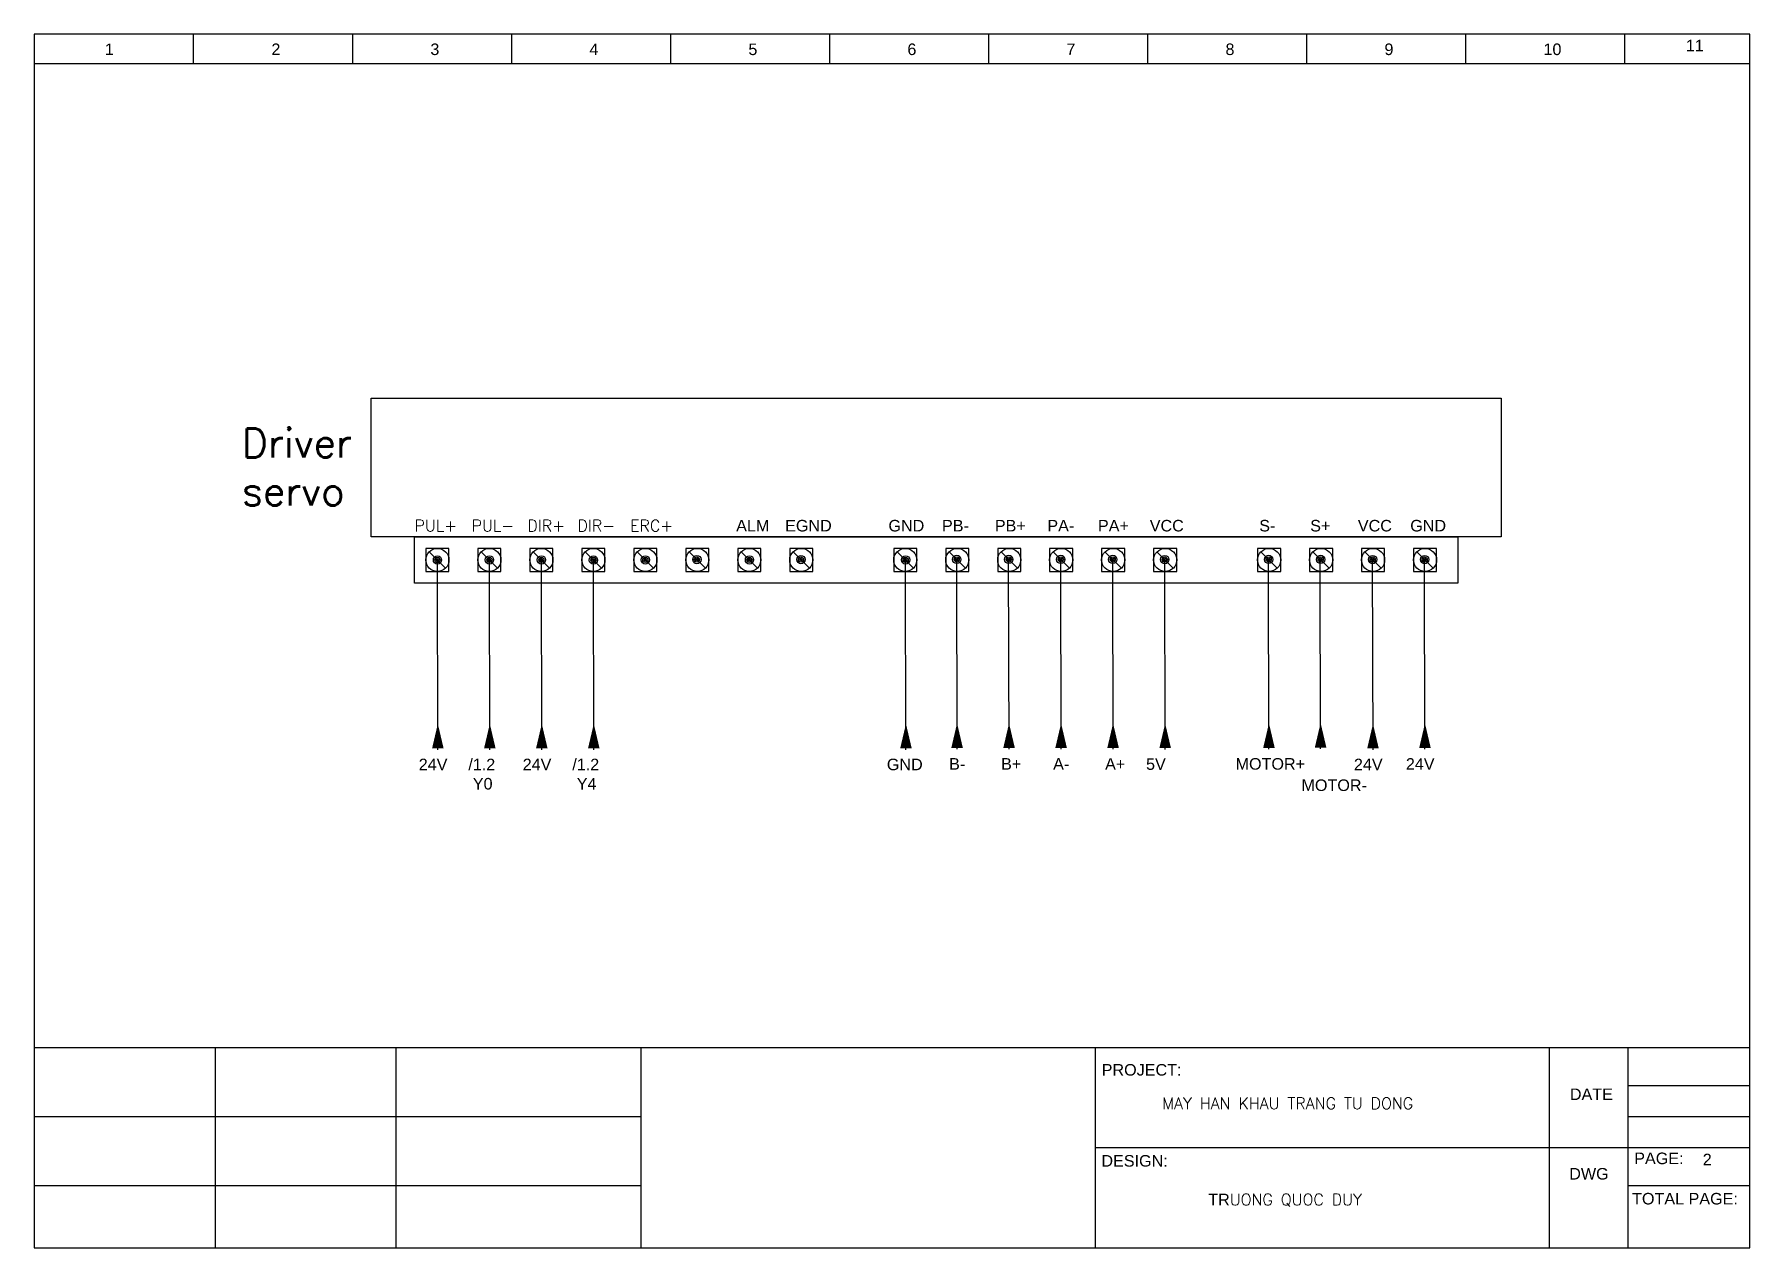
# Model space of a CAD drawing. Header units: inches. Extents: x 6234 to 7299, y 2340 to 2550.
# Drawn here: x 6604.9 to 6901.9, y 2339.6 to 2549.6 of the extents above; entities that cross this region are included whole.
import ezdxf

# ---------------------------------------------------------------- set-up
doc = ezdxf.new("R2010")
doc.units = ezdxf.units.IN
doc.header["$MEASUREMENT"] = 0
doc.layers.add('RED_2.5mm^2', color=1, linetype='Continuous')
doc.layers.add('SYMS', color=7, linetype='Continuous')
doc.styles.get("Standard").update_dxf_attribs({"font": 'arial.ttf'})

# ---------------------------------------------------------------- blocks, each defined once
blk = doc.blocks.new('WDDOT')
for radius in [0.72, 0.449, 0.223]:
    blk.add_circle((0, 0), radius)

msp = doc.modelspace()

# ---------------------------------------------------------------- linework, layer by layer
for p, q in [((6901.87, 2549.61), (6604.87, 2549.61)), ((6604.87, 2549.61), (6604.87, 2339.61)), ((6632.4, 2549.61), (6632.4, 2544.49)), ((6659.94, 2549.61), (6659.94, 2544.49)), ((6687.47, 2549.61), (6687.47, 2544.49)), ((6715, 2549.61), (6715, 2544.49)), ((6742.53, 2549.61), (6742.53, 2544.49)), ((6770.06, 2549.61), (6770.06, 2544.49)), ((6797.6, 2549.61), (6797.6, 2544.49)), ((6825.13, 2549.61), (6825.13, 2544.49)), ((6852.66, 2549.61), (6852.66, 2544.49)), ((6880.19, 2549.61), (6880.19, 2544.49)), ((6901.87, 2339.61), (6901.87, 2549.61)), ((6901.87, 2544.49), (6604.87, 2544.49)), ((6604.87, 2374.27), (6901.87, 2374.27)), ((6636.17, 2374.27), (6636.17, 2339.61)), ((6667.47, 2374.27), (6667.47, 2339.61)), ((6709.94, 2339.61), (6709.94, 2374.27)), ((6788.58, 2339.61), (6788.58, 2374.27)), ((6867.21, 2339.61), (6867.21, 2374.27)), ((6880.8, 2374.27), (6880.8, 2339.61)), ((6880.8, 2367.69), (6901.87, 2367.69)), ((6604.87, 2362.32), (6709.94, 2362.32)), ((6880.8, 2362.32), (6901.87, 2362.32)), ((6788.58, 2356.94), (6867.21, 2356.94)), ((6867.21, 2356.94), (6884.33, 2356.94)), ((6884.33, 2356.94), (6901.87, 2356.94)), ((6604.87, 2350.36), (6709.94, 2350.36)), ((6880.8, 2350.36), (6901.87, 2350.36)), ((6604.87, 2339.61), (6901.87, 2339.61))]:
    msp.add_line(p, q)
at = {"ltscale": 0.5}
for p, q in [((6676.08, 2457.23), (6673.25, 2460.05)), ((6685.08, 2457.23), (6682.25, 2460.05)), ((6694.08, 2457.23), (6691.25, 2460.05)), ((6703.08, 2457.23), (6700.25, 2460.05)), ((6712.08, 2457.23), (6709.25, 2460.05)), ((6721.08, 2457.23), (6718.25, 2460.05)), ((6730.08, 2457.23), (6727.25, 2460.05)), ((6739.08, 2457.23), (6736.25, 2460.05)), ((6757.08, 2457.23), (6754.25, 2460.05)), ((6766.08, 2457.23), (6763.25, 2460.05)), ((6775.08, 2457.23), (6772.25, 2460.05)), ((6784.08, 2457.23), (6781.25, 2460.05)), ((6793.08, 2457.23), (6790.25, 2460.05)), ((6802.08, 2457.23), (6799.25, 2460.05)), ((6820.08, 2457.23), (6817.25, 2460.05)), ((6829.08, 2457.23), (6826.25, 2460.05)), ((6838.08, 2457.23), (6835.25, 2460.05)), ((6847.08, 2457.23), (6844.25, 2460.05))]:
    msp.add_line(p, q, dxfattribs=at)
for points in [[(6663.21, 2486.64), (6858.82, 2486.64), (6858.82, 2462.64), (6663.21, 2462.64)], [(6670.67, 2462.64), (6851.35, 2462.64), (6851.35, 2454.64), (6670.67, 2454.64)], [(6672.67, 2456.64), (6676.67, 2456.64), (6676.67, 2460.64), (6672.67, 2460.64)], [(6672.67, 2456.64), (6676.67, 2456.64), (6676.67, 2460.64), (6672.67, 2460.64)], [(6681.67, 2456.64), (6685.67, 2456.64), (6685.67, 2460.64), (6681.67, 2460.64)], [(6681.67, 2456.64), (6685.67, 2456.64), (6685.67, 2460.64), (6681.67, 2460.64)], [(6681.67, 2456.64), (6685.67, 2456.64), (6685.67, 2460.64), (6681.67, 2460.64)], [(6690.67, 2456.64), (6694.67, 2456.64), (6694.67, 2460.64), (6690.67, 2460.64)], [(6690.67, 2456.64), (6694.67, 2456.64), (6694.67, 2460.64), (6690.67, 2460.64)], [(6690.67, 2456.64), (6694.67, 2456.64), (6694.67, 2460.64), (6690.67, 2460.64)], [(6699.67, 2456.64), (6703.67, 2456.64), (6703.67, 2460.64), (6699.67, 2460.64)], [(6699.67, 2456.64), (6703.67, 2456.64), (6703.67, 2460.64), (6699.67, 2460.64)], [(6699.67, 2456.64), (6703.67, 2456.64), (6703.67, 2460.64), (6699.67, 2460.64)], [(6708.67, 2456.64), (6712.67, 2456.64), (6712.67, 2460.64), (6708.67, 2460.64)], [(6708.67, 2456.64), (6712.67, 2456.64), (6712.67, 2460.64), (6708.67, 2460.64)], [(6708.67, 2456.64), (6712.67, 2456.64), (6712.67, 2460.64), (6708.67, 2460.64)], [(6717.67, 2456.64), (6721.67, 2456.64), (6721.67, 2460.64), (6717.67, 2460.64)], [(6717.67, 2456.64), (6721.67, 2456.64), (6721.67, 2460.64), (6717.67, 2460.64)], [(6717.67, 2456.64), (6721.67, 2456.64), (6721.67, 2460.64), (6717.67, 2460.64)], [(6726.67, 2456.64), (6730.67, 2456.64), (6730.67, 2460.64), (6726.67, 2460.64)], [(6726.67, 2456.64), (6730.67, 2456.64), (6730.67, 2460.64), (6726.67, 2460.64)], [(6726.67, 2456.64), (6730.67, 2456.64), (6730.67, 2460.64), (6726.67, 2460.64)], [(6735.67, 2456.64), (6739.67, 2456.64), (6739.67, 2460.64), (6735.67, 2460.64)], [(6735.67, 2456.64), (6739.67, 2456.64), (6739.67, 2460.64), (6735.67, 2460.64)], [(6735.67, 2456.64), (6739.67, 2456.64), (6739.67, 2460.64), (6735.67, 2460.64)], [(6753.67, 2456.64), (6757.67, 2456.64), (6757.67, 2460.64), (6753.67, 2460.64)], [(6753.67, 2456.64), (6757.67, 2456.64), (6757.67, 2460.64), (6753.67, 2460.64)], [(6753.67, 2456.64), (6757.67, 2456.64), (6757.67, 2460.64), (6753.67, 2460.64)], [(6762.67, 2456.64), (6766.67, 2456.64), (6766.67, 2460.64), (6762.67, 2460.64)], [(6762.67, 2456.64), (6766.67, 2456.64), (6766.67, 2460.64), (6762.67, 2460.64)], [(6762.67, 2456.64), (6766.67, 2456.64), (6766.67, 2460.64), (6762.67, 2460.64)], [(6771.67, 2456.64), (6775.67, 2456.64), (6775.67, 2460.64), (6771.67, 2460.64)], [(6771.67, 2456.64), (6775.67, 2456.64), (6775.67, 2460.64), (6771.67, 2460.64)], [(6771.67, 2456.64), (6775.67, 2456.64), (6775.67, 2460.64), (6771.67, 2460.64)], [(6780.67, 2456.64), (6784.67, 2456.64), (6784.67, 2460.64), (6780.67, 2460.64)], [(6780.67, 2456.64), (6784.67, 2456.64), (6784.67, 2460.64), (6780.67, 2460.64)], [(6780.67, 2456.64), (6784.67, 2456.64), (6784.67, 2460.64), (6780.67, 2460.64)], [(6789.67, 2456.64), (6793.67, 2456.64), (6793.67, 2460.64), (6789.67, 2460.64)], [(6789.67, 2456.64), (6793.67, 2456.64), (6793.67, 2460.64), (6789.67, 2460.64)], [(6789.67, 2456.64), (6793.67, 2456.64), (6793.67, 2460.64), (6789.67, 2460.64)], [(6798.67, 2456.64), (6802.67, 2456.64), (6802.67, 2460.64), (6798.67, 2460.64)], [(6798.67, 2456.64), (6802.67, 2456.64), (6802.67, 2460.64), (6798.67, 2460.64)], [(6798.67, 2456.64), (6802.67, 2456.64), (6802.67, 2460.64), (6798.67, 2460.64)], [(6816.67, 2456.64), (6820.67, 2456.64), (6820.67, 2460.64), (6816.67, 2460.64)], [(6816.67, 2456.64), (6820.67, 2456.64), (6820.67, 2460.64), (6816.67, 2460.64)], [(6816.67, 2456.64), (6820.67, 2456.64), (6820.67, 2460.64), (6816.67, 2460.64)], [(6825.67, 2456.64), (6829.67, 2456.64), (6829.67, 2460.64), (6825.67, 2460.64)], [(6825.67, 2456.64), (6829.67, 2456.64), (6829.67, 2460.64), (6825.67, 2460.64)], [(6825.67, 2456.64), (6829.67, 2456.64), (6829.67, 2460.64), (6825.67, 2460.64)], [(6834.67, 2456.64), (6838.67, 2456.64), (6838.67, 2460.64), (6834.67, 2460.64)], [(6834.67, 2456.64), (6838.67, 2456.64), (6838.67, 2460.64), (6834.67, 2460.64)], [(6834.67, 2456.64), (6838.67, 2456.64), (6838.67, 2460.64), (6834.67, 2460.64)], [(6843.67, 2456.64), (6847.67, 2456.64), (6847.67, 2460.64), (6843.67, 2460.64)], [(6843.67, 2456.64), (6847.67, 2456.64), (6847.67, 2460.64), (6843.67, 2460.64)], [(6843.67, 2456.64), (6847.67, 2456.64), (6847.67, 2460.64), (6843.67, 2460.64)]]:
    msp.add_lwpolyline(points, close=True, dxfattribs=at)
for points in [[(6674.74, 2426.02, 2, 0, 0), (6674.74, 2430.29, 0, 0, 0)], [(6683.74, 2426.02, 2, 0, 0), (6683.74, 2430.29, 0, 0, 0)], [(6692.74, 2426.02, 2, 0, 0), (6692.74, 2430.29, 0, 0, 0)], [(6701.74, 2426.02, 2, 0, 0), (6701.74, 2430.29, 0, 0, 0)], [(6755.79, 2426.02, 2, 0, 0), (6755.79, 2430.29, 0, 0, 0)], [(6764.64, 2426.11, 2, 0, 0), (6764.64, 2430.39, 0, 0, 0)], [(6773.64, 2426.11, 2, 0, 0), (6773.64, 2430.38, 0, 0, 0)], [(6782.65, 2426.11, 2, 0, 0), (6782.65, 2430.38, 0, 0, 0)], [(6791.65, 2426.1, 2, 0, 0), (6791.65, 2430.38, 0, 0, 0)], [(6800.67, 2426.08, 2, 0, 0), (6800.67, 2430.35, 0, 0, 0)], [(6818.64, 2426.11, 2, 0, 0), (6818.64, 2430.38, 0, 0, 0)], [(6827.58, 2426.17, 2, 0, 0), (6827.58, 2430.45, 0, 0, 0)], [(6836.65, 2426.02, 2, 0, 0), (6836.65, 2430.29, 0, 0, 0)], [(6845.65, 2426.1, 2, 0, 0), (6845.65, 2430.37, 0, 0, 0)]]:
    msp.add_lwpolyline(points, format="xyseb")
for centre in [(6674.67, 2458.64), (6683.67, 2458.64), (6692.67, 2458.64), (6701.67, 2458.64), (6710.67, 2458.64), (6719.67, 2458.64), (6728.67, 2458.64), (6737.67, 2458.64), (6755.67, 2458.64), (6764.67, 2458.64), (6773.67, 2458.64), (6782.67, 2458.64), (6791.67, 2458.64), (6800.67, 2458.64), (6818.67, 2458.64), (6827.67, 2458.64), (6836.67, 2458.64), (6845.67, 2458.64)]:
    msp.add_circle(centre, 2, dxfattribs=at)
at = {"layer": 'RED_2.5mm^2'}
for p, q in [((6674.74, 2425.78), (6674.67, 2458.64)), ((6683.74, 2425.78), (6683.67, 2458.64)), ((6692.74, 2425.78), (6692.67, 2458.64)), ((6701.74, 2425.78), (6701.67, 2458.64)), ((6755.79, 2425.78), (6755.72, 2458.64)), ((6764.64, 2425.88), (6764.57, 2458.74)), ((6773.64, 2425.88), (6773.57, 2458.73)), ((6782.65, 2425.88), (6782.58, 2458.73)), ((6791.65, 2425.87), (6791.58, 2458.73)), ((6800.67, 2425.85), (6800.6, 2458.7)), ((6818.64, 2425.88), (6818.57, 2458.73)), ((6827.58, 2425.94), (6827.51, 2458.8)), ((6836.66, 2425.78), (6836.58, 2458.64)), ((6845.65, 2425.87), (6845.58, 2458.73))]:
    msp.add_line(p, q, dxfattribs=at)

# ---------------------------------------------------------------- block references
at = {"layer": 'SYMS', "ltscale": 0.5}
for p in [(6674.68, 2458.63), (6683.67, 2458.64), (6692.67, 2458.64), (6701.68, 2458.62), (6710.67, 2458.64), (6719.59, 2458.71), (6728.7, 2458.64), (6737.61, 2458.7), (6755.73, 2458.64), (6764.58, 2458.72), (6773.59, 2458.72), (6782.59, 2458.72), (6791.59, 2458.72), (6800.6, 2458.71), (6818.59, 2458.72), (6827.59, 2458.72), (6836.6, 2458.71), (6845.59, 2458.71)]:
    msp.add_blockref('WDDOT', p, dxfattribs=at)

# ---------------------------------------------------------------- texts
at = {"char_height": 2, "attachment_point": 1}
for s, width, insert in [('11', 5.6768, (6890.81, 2548.67)), ('1', 5.6768, (6617.08, 2548.02)), ('2', 5.6768, (6645.92, 2548.02)), ('3', 5.6768, (6673.45, 2548.02)), ('4', 5.6768, (6700.98, 2548.02)), ('5', 5.6768, (6728.51, 2548.02)), ('6', 5.6768, (6756.04, 2548.02)), ('7', 5.6768, (6783.57, 2548.02)), ('8', 5.6768, (6811.11, 2548.02)), ('9', 5.6768, (6838.64, 2548.02)), ('10', 5.6768, (6866.17, 2548.02)), ('24V', 5.3962, (6671.43, 2424.24)), ('/1.2 {\\C3;               Y0}', 5.3962, (6680.02, 2424.24)), ('24V', 5.3962, (6689.43, 2424.24)), ('/1.2 {\\C3;               Y4}', 5.3962, (6698.02, 2424.24)), ('GND', 5.3962, (6752.48, 2424.24)), ('B-', 5.3962, (6763.26, 2424.34)), ('B+', 5.3962, (6772.26, 2424.34)), ('A-', 5.3962, (6781.27, 2424.34)), ('A+', 5.3962, (6790.27, 2424.33)), ('5V', 5.3962, (6797.36, 2424.31)), ('MOTOR+', 5.3962, (6812.86, 2424.34)), ('24V', 5.3962, (6833.35, 2424.24)), ('24V', 5.3962, (6842.34, 2424.33)), ('MOTOR-', 5.3962, (6824.27, 2420.65)), ('PROJECT:', 14.1535, (6789.68, 2371.39)), ('DATE', 11.252, (6870.74, 2367.16)), ('{\\Fsimplex,@extfont2|c163;MAY HAN KHAU TRANG TU DONG}', 55.3936, (6800.16, 2365.59)), ('DESIGN:', 13.7325, (6789.63, 2355.64)), ('PAGE:', 4.3997, (6881.88, 2356.07)), ('2', 3.7848, (6893.74, 2355.87)), ('D{\\fArial|b0|i0|c0|p34;WG}', 9.1082, (6870.63, 2353.4)), ('TR{\\Fsimplex,@extfont2|c163;UONG QUOC DUY}', 55.3936, (6808.13, 2348.94)), ('TOTAL PAGE:', 23.8477, (6881.51, 2349.09))]:
    msp.add_mtext_dynamic_manual_height_columns(s, width=width, gutter_width=10, heights=[0], dxfattribs=dict(at, insert=insert))
at = {"ltscale": 0.5, "attachment_point": 1}
for s, width, heights, insert, char_height in [('{\\Fsimplex,@extfont2|c163;\\C41;\\c5369588;Driver servo}', 10.1352, [0], (6640.82, 2481.38), 5), ('{\\Fsimplex,@extfont2|c163;\\C2;PUL+\\C256; }', 2, [2.01], (6670.7, 2465.57), 2), ('{\\Fsimplex,@extfont2|c163;\\C2;PUL-\\C256; }', 2, [2.01], (6680.59, 2465.57), 2), ('{\\Fsimplex,@extfont2|c163;\\C2;DIR+\\C256; }', 2, [2.01], (6690.25, 2465.57), 2), ('{\\Fsimplex,@extfont2|c163;\\C2;DIR-\\C256; }', 2, [2.01], (6698.93, 2465.57), 2), ('{\\Fsimplex,@extfont2|c163;\\C2;ERC+}', 2, [2.01], (6708.03, 2465.57), 2), ('{\\C2;ALM\\Fsimplex,@extfont2|c163;\\C256; }', 2, [2.01], (6726.39, 2465.57), 2), ('{\\C2;EGND\\Fsimplex,@extfont2|c163;\\C256; }', 2, [2.01], (6734.87, 2465.57), 2), ('{\\C2;GND\\Fsimplex,@extfont2|c163;\\C256; }', 2, [2.01], (6752.76, 2465.57), 2), ('{\\C2;PB-\\Fsimplex,@extfont2|c163;\\C256; }', 2, [2.01], (6762.03, 2465.57), 2), ('{\\C2;PB+\\Fsimplex,@extfont2|c163;\\C256; }', 2, [2.01], (6771.18, 2465.57), 2), ('{\\C2;PA-\\Fsimplex,@extfont2|c163;\\C256; }', 2, [2.01], (6780.27, 2465.57), 2), ('{\\C2;PA+\\Fsimplex,@extfont2|c163;\\C256; }', 2, [2.01], (6789.03, 2465.57), 2), ('{\\C2;VCC\\Fsimplex,@extfont2|c163;\\C256; }', 2, [2.01], (6798, 2465.57), 2), ('{\\C2;S-\\Fsimplex,@extfont2|c163;\\C256; }', 2, [2.01], (6816.96, 2465.57), 2), ('{\\C2;S+}', 2, [2.01], (6825.78, 2465.57), 2), ('{\\C2;VCC\\Fsimplex,@extfont2|c163;\\C256; }', 2, [2.01], (6834.03, 2465.57), 2), ('{\\C2;GND\\Fsimplex,@extfont2|c163;\\C256; }', 2, [2.01], (6843.1, 2465.57), 2)]:
    msp.add_mtext_dynamic_manual_height_columns(s, width=width, gutter_width=10, heights=heights, dxfattribs=dict(at, insert=insert, char_height=char_height))

doc.saveas('drawing.dxf')
